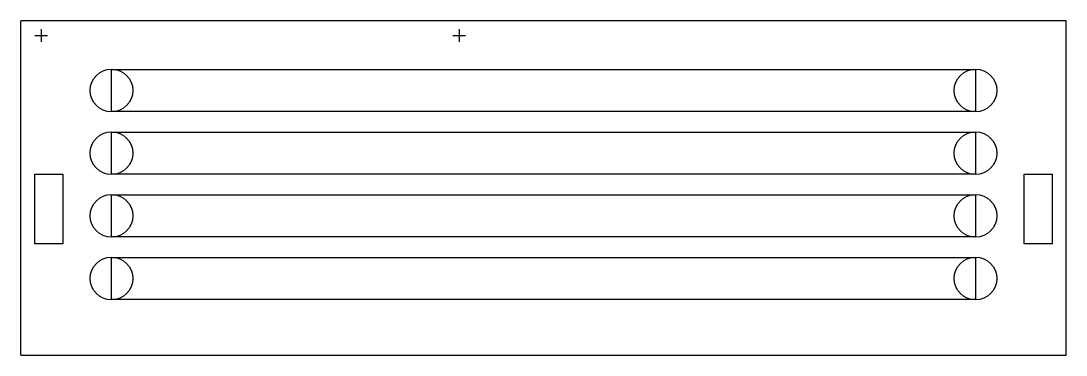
# Model space of a CAD drawing. Header units: millimetres. Extents: x 7430 to 82430, y 3390 to 27390.
import ezdxf

# ---------------------------------------------------------------- set-up
doc = ezdxf.new("R2010")
doc.units = ezdxf.units.MM
doc.layers.add('channel', color=7, linetype='Continuous')

# ---------------------------------------------------------------- blocks, each defined once
blk = doc.blocks.new('*U8')
at = {"layer": 'channel', "color": 40}
for p, q in [((-31000, 1500), (31000, 1500)), ((-31000, -1500), (-31000, 1500)), ((31000, 1500), (31000, -1500)), ((31000, -1500), (-31000, -1500))]:
    blk.add_line(p, q, dxfattribs=at)
blk = doc.blocks.new('*U9')
at = {"layer": 'channel', "color": 0, "linetype": 'ByBlock', "lineweight": -2, "transparency": 16777216}
for p in [(0, 0), (0, -4500), (0, -9000), (0, -13500)]:
    blk.add_blockref('*U8', p, dxfattribs=at)
blk = doc.blocks.new('*U10')
at = {"layer": 'channel', "color": 40}
blk.add_circle((0, 0), 1530, dxfattribs=at)
blk = doc.blocks.new('*U11')
at = {"layer": 'channel', "color": 0, "linetype": 'ByBlock', "lineweight": -2, "transparency": 16777216}
for p in [(0, 0), (62000, 0), (0, -4500), (62000, -4500), (0, -9000), (62000, -9000), (0, -13500), (62000, -13500)]:
    blk.add_blockref('*U10', p, dxfattribs=at)

msp = doc.modelspace()

# ---------------------------------------------------------------- linework, layer by layer
for p, q in [((7430, 3390), (7430, 27390)), ((82430, 27390), (7430, 27390)), ((82430, 3390), (82430, 27390)), ((8430, 26340), (9330, 26340)), ((8880, 26790), (8880, 25890)), ((38430, 26340), (39330, 26340)), ((38880, 26790), (38880, 25890)), ((8430, 16390), (10430, 16390)), ((8430, 11390), (8430, 16390)), ((8430, 16390), (10430, 16390)), ((8430, 11390), (8430, 16390)), ((8430, 16390), (10430, 16390)), ((8430, 11390), (8430, 16390)), ((10430, 16390), (10430, 11390)), ((10430, 16390), (10430, 11390)), ((10430, 16390), (10430, 11390)), ((79430, 16390), (81430, 16390)), ((79430, 11390), (79430, 16390)), ((81430, 16390), (81430, 11390)), ((10430, 11390), (8430, 11390)), ((10430, 11390), (8430, 11390)), ((10430, 11390), (8430, 11390)), ((81430, 11390), (79430, 11390)), ((7430, 3390), (82430, 3390))]:
    msp.add_line(p, q)

# ---------------------------------------------------------------- block references
at = {"layer": 'channel', "color": 40}
for name, p in [('*U11', (13930, 22390)), ('*U9', (44930, 22390))]:
    msp.add_blockref(name, p, dxfattribs=at)

doc.saveas('drawing.dxf')
